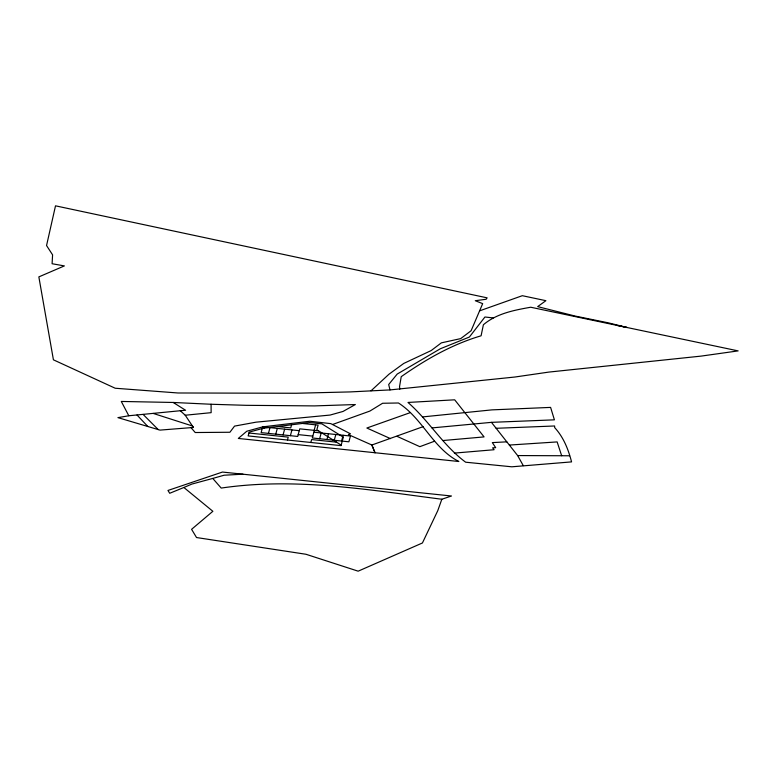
<?xml version="1.0" encoding="UTF-8"?>
<svg xmlns="http://www.w3.org/2000/svg" width="777" height="777" viewBox="0 0 777 777"><rect width="100%" height="100%" fill="white"/><g stroke="black" fill="none" stroke-linecap="round" stroke-linejoin="round"><path stroke-width="1.17" d="M191.064 427.69L195.231 432.527L229.914 432.255L234.547 426.107L256.07 422.164L330.118 415.054L343.007 411.451L355.351 404.545L314.452 405.905L246.183 405.322L211.082 404.254L211.14 412.665L185.237 415.229L180.293 410.732L128.797 415.763L117.929 417.628L159.975 430.108L193.395 427.457L185.237 415.229M268.444 433.391L270.007 427.632M275.757 434.149L277.321 428.389M283.071 434.916L284.635 429.157M287.441 440.025L288.228 437.121L248.951 433.012M291.55 424.883L290.734 427.894L277.68 426.534M290.384 435.683L291.948 429.924M310.839 442.472L311.626 439.559L336.451 442.162M314.131 430.341L315.627 424.844M314.384 430.371L312.315 437.975L348.883 441.802L350.446 436.033L313.879 432.216M319.629 438.743L321.192 432.983M326.942 439.5L328.506 433.741M334.256 440.268L335.819 434.508M341.569 441.035L343.133 435.275M441.841 499.242L437.762 510.674L422.426 542.977L358.158 571.173L305.953 554.263L196.532 537.538L191.589 529.322L212.869 511.295L183.867 487.49L169.716 493.278L167.968 490.452L222.465 472.057L451.476 495.998L441.841 499.242C368.502 489.84 295.25 477.136 221.202 488.073L212.762 478.428L191.919 484.061L183.867 487.49M370.998 390.841L388.995 374.203L403.758 363.432L431.148 350.582L441.355 342.861L460.703 338.607L471.105 330.74L482.672 303.632L475.291 300.718L486.14 299.252L487.13 297.844L55.507 205.827L46.552 245.542L52.583 254.846L52.098 263.733L64.374 265.909L38.85 276.894L53.419 359.819L115.21 388.238L178.03 392.987L296.144 393.249L350.068 391.919L389.996 389.918L514.918 377.02L548.863 372.086L701.097 356.109L738.15 350.893L530.73 307.236C514.16 310.159 496.581 313.51 483.391 324.747L481.089 335.8C452.01 344.396 425.893 359.362 401.233 376.67L399.553 386.538L399.747 389.258M423.125 426.66L371.862 445.007L348.387 434.586L350.476 433.819L330.837 423.64L309.809 421.251L262.704 426.864L246.775 431.245L238.296 438.442L458.848 461.499C432.838 448.203 422.707 418.482 398.455 402.991L382.595 403.263L369.901 411.062L332.517 424.514M434.547 441.21L419.842 446.668L397.008 436.334M409.829 412.791L366.841 428.02L390.491 438.626M479.856 310.761L522.319 295.697L545.901 300.68L537.665 306.624L575.145 316.054L608.313 322.834L627.088 327.505L617.501 325.495M212.762 478.428L224.106 475.223L242.958 474.184M264.287 427.972L249.194 432.119L248.164 435.916L341.035 445.629L343.327 437.179L321.863 423.853L309.605 422.571L263.248 428.253M442.919 440.54L484.071 436.907L454.691 399.815L407.974 402.447C428.904 420.716 443.211 445.571 465.646 462.208L511.81 466.802L571.571 461.888C568.317 449.368 563.597 437.296 554.671 427.603L554.613 425.981L496.134 428.292M422.824 416.89L491.899 409.877L550.602 407.401L554.409 419.833L491.452 422.348L431.954 427.913M180.293 410.732L185.586 410.256L173.193 402.467L121.29 401.447L128.797 415.763M454.36 453.108L494.104 449.728L492.618 447.834L495.687 447.678L492.336 442.608L506.818 441.841M509.353 445.056L557.138 441.919L561.664 455.74M491.452 422.348L517.637 455.565L569.57 455.778M173.193 402.467L211.082 404.254M302.991 423.523L318.114 425.097L316.851 429.759L341.181 445.095M318.531 430.808L299.757 428.846L297.698 436.451L261.13 432.624L262.694 426.864L299.262 430.681M298.193 434.605L312.82 436.13M493.298 317.919L484.926 317.006L469.376 337.043L440.345 348.756L397.202 374.067L388.685 384.518L389.996 389.918M153.234 413.432L192.424 425.99L193.395 427.457M143.094 414.403L158.226 429.584M137.034 415.025L147.834 426.505M517.637 455.565L523.28 465.646M375.019 452.729L371.862 445.007L375 452.729"/></g></svg>
